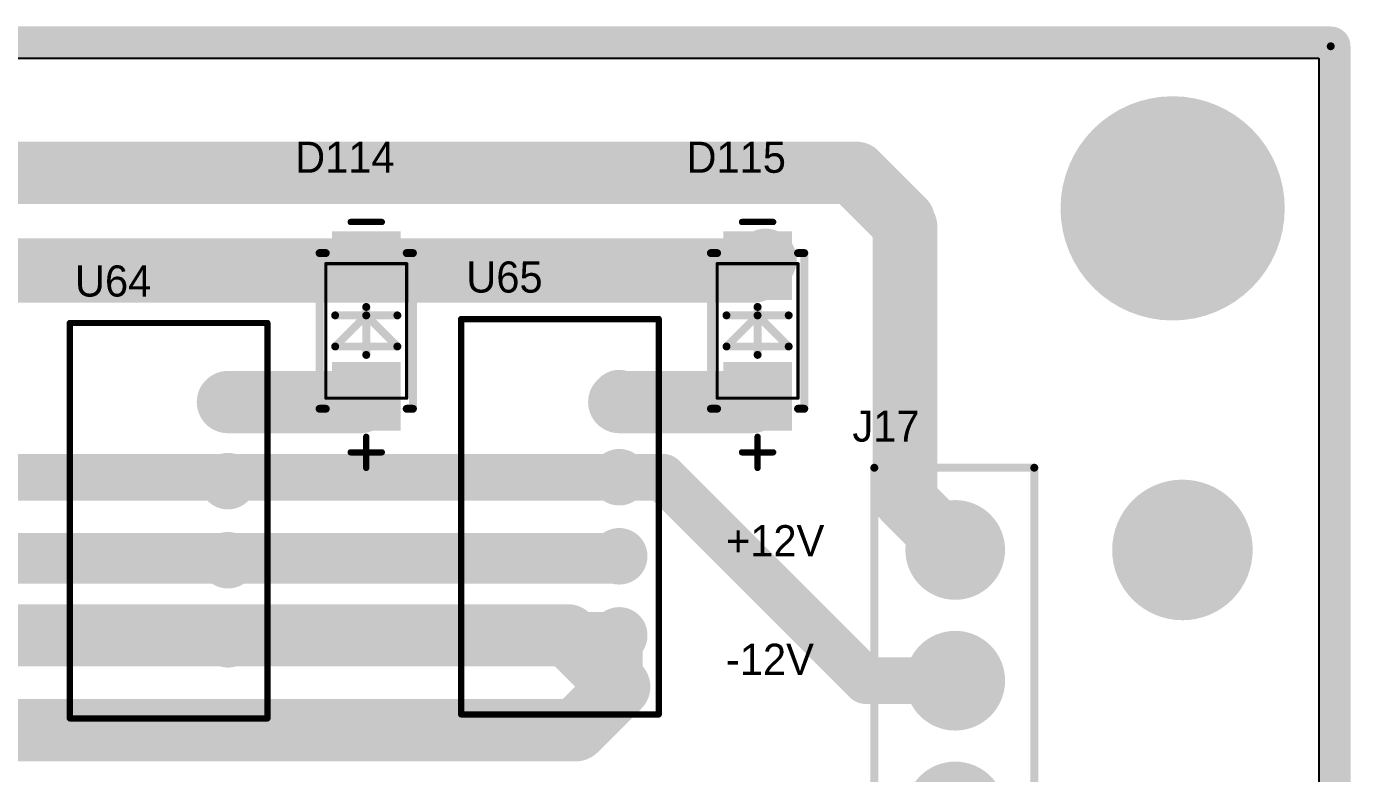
# Model space of a CAD drawing. Header units: millimetres. Extents: x 37 to 228, y -28 to 210.
# Drawn here: x 185.46 to 228, y 186.35 to 210.34 of the extents above; entities that cross this region are included whole.
import ezdxf

# ---------------------------------------------------------------- set-up
doc = ezdxf.new("R2010")
doc.units = ezdxf.units.MM
for name, color, linetype in [('BottomLayer', 5, 'Continuous'), ('BottomSolder', 6, 'Continuous'), ('InternalPlane1', 76, 'Continuous'), ('InternalPlane2', 16, 'Continuous'), ('KeepOutLayer', 6, 'Continuous'), ('Mechanical13', 56, 'Continuous'), ('Mechanical15', 56, 'Continuous'), ('MultiLayer', 9, 'Continuous'), ('TopLayer', 1, 'Continuous'), ('TopOverlay', 2, 'Continuous'), ('TopPaste', 8, 'Continuous'), ('TopSolder', 216, 'Continuous')]:
    doc.layers.add(name, color=color, linetype=linetype)

# ---------------------------------------------------------------- blocks, each defined once
blk = doc.blocks.new('LC_SMA_DO_214AC__S2_155')
at = {"layer": 'Mechanical13', "const_width": 0.1}
for points in [[(-2.16, 1.3), (2.16, 1.3)], [(-2.16, 1.3), (-2.16, -1.3)], [(2.16, 1.3), (2.16, -1.3)], [(-2.16, -1.3), (2.16, -1.3)]]:
    blk.add_lwpolyline(points, dxfattribs=at)
at = {"layer": 'Mechanical13', "const_width": 0.05}
for points in [[(-2.185, 1.3, 1), (-2.135, 1.3, 1)], [(-2.185, 1.3, 1), (-2.135, 1.3, 1)], [(2.135, 1.3, 1), (2.185, 1.3, 1)], [(2.135, 1.3, 1), (2.185, 1.3, 1)], [(-2.185, -1.3, 1), (-2.135, -1.3, 1)], [(-2.185, -1.3, 1), (-2.135, -1.3, 1)], [(2.135, -1.3, 1), (2.185, -1.3, 1)], [(2.135, -1.3, 1), (2.185, -1.3, 1)]]:
    blk.add_lwpolyline(points, format="xyb", close=True, dxfattribs=at)
at = {"layer": 'Mechanical15', "const_width": 0.203}
for points in [[(-3.9, 0.5), (-3.9, -0.5)], [(3.5, 0.5), (3.5, -0.5)], [(-4.4, 0), (-3.4, 0)]]:
    blk.add_lwpolyline(points, dxfattribs=at)
at = {"layer": 'Mechanical15', "const_width": 0.102}
for points in [[(-3.951, 0.5, 1), (-3.849, 0.5, 1)], [(3.449, 0.5, 1), (3.551, 0.5, 1)], [(-4.451, 0, 1), (-4.349, 0, 1)], [(-3.451, 0, 1), (-3.349, 0, 1)], [(-3.951, -0.5, 1), (-3.849, -0.5, 1)], [(3.449, -0.5, 1), (3.551, -0.5, 1)]]:
    blk.add_lwpolyline(points, format="xyb", close=True, dxfattribs=at)
at = {"layer": 'TopLayer'}
for points in [[(-1.1, -1), (-1.1, 1), (-3.1, -1), (-3.1, 1)], [(3.1, -1), (3.1, 1), (1.1, -1), (1.1, 1)]]:
    blk.add_solid(points, dxfattribs=at)
at = {"layer": 'TopOverlay', "const_width": 0.254}
for points in [[(-2.5, 1.5), (-2.5, 1.3)], [(-2.5, 1.5), (2.5, 1.5)], [(2.5, 1.5), (2.5, 1.3)], [(-0.5, 1), (0.5, 0)], [(-0.5, 1), (-0.5, -1)], [(0.5, 1), (0.5, -1)], [(-0.77, 0), (0.77, 0)], [(0.5, 0), (-0.5, -1)], [(-2.5, -1.3), (-2.5, -1.5)], [(2.5, -1.3), (2.5, -1.5)], [(-2.5, -1.5), (2.5, -1.5)]]:
    blk.add_lwpolyline(points, dxfattribs=at)
at = {"layer": 'TopOverlay', "const_width": 0.127}
for points in [[(-2.564, 1.5, 1), (-2.437, 1.5, 1)], [(-2.564, 1.5, 1), (-2.437, 1.5, 1)], [(-2.564, 1.3, 1), (-2.437, 1.3, 1)], [(2.437, 1.5, 1), (2.564, 1.5, 1)], [(2.437, 1.5, 1), (2.564, 1.5, 1)], [(2.437, 1.3, 1), (2.564, 1.3, 1)], [(-0.563, 1, 1), (-0.436, 1, 1)], [(-0.563, 1, 1), (-0.436, 1, 1)], [(0.436, 1, 1), (0.563, 1, 1)], [(-0.834, 0, 1), (-0.707, 0, 1)], [(0.436, 0, 1), (0.563, 0, 1)], [(0.436, 0, 1), (0.563, 0, 1)], [(0.707, 0, 1), (0.834, 0, 1)], [(-2.564, -1.3, 1), (-2.437, -1.3, 1)], [(-0.563, -1, 1), (-0.436, -1, 1)], [(-0.563, -1, 1), (-0.436, -1, 1)], [(0.436, -1, 1), (0.563, -1, 1)], [(2.437, -1.3, 1), (2.564, -1.3, 1)], [(-2.564, -1.5, 1), (-2.437, -1.5, 1)], [(-2.564, -1.5, 1), (-2.437, -1.5, 1)], [(2.437, -1.5, 1), (2.564, -1.5, 1)], [(2.437, -1.5, 1), (2.564, -1.5, 1)]]:
    blk.add_lwpolyline(points, format="xyb", close=True, dxfattribs=at)
at = {"layer": 'TopPaste'}
for points in [[(-1.1, -1), (-1.1, 1), (-3.1, -1), (-3.1, 1)], [(3.1, -1), (3.1, 1), (1.1, -1), (1.1, 1)]]:
    blk.add_solid(points, dxfattribs=at)
at = {"layer": 'TopSolder'}
for points in [[(-0.998, -1.102), (-0.998, 1.102), (-3.202, -1.102), (-3.202, 1.102)], [(3.202, -1.102), (3.202, 1.102), (0.998, -1.102), (0.998, 1.102)]]:
    blk.add_solid(points, dxfattribs=at)
blk = doc.blocks.new('LC_SMA_DO_214AC__S2_156')
at = {"layer": 'Mechanical13', "const_width": 0.1}
for points in [[(-2.16, 1.3), (2.16, 1.3)], [(-2.16, 1.3), (-2.16, -1.3)], [(2.16, 1.3), (2.16, -1.3)], [(-2.16, -1.3), (2.16, -1.3)]]:
    blk.add_lwpolyline(points, dxfattribs=at)
at = {"layer": 'Mechanical13', "const_width": 0.05}
for points in [[(-2.185, 1.3, 1), (-2.135, 1.3, 1)], [(-2.185, 1.3, 1), (-2.135, 1.3, 1)], [(2.135, 1.3, 1), (2.185, 1.3, 1)], [(2.135, 1.3, 1), (2.185, 1.3, 1)], [(-2.185, -1.3, 1), (-2.135, -1.3, 1)], [(-2.185, -1.3, 1), (-2.135, -1.3, 1)], [(2.135, -1.3, 1), (2.185, -1.3, 1)], [(2.135, -1.3, 1), (2.185, -1.3, 1)]]:
    blk.add_lwpolyline(points, format="xyb", close=True, dxfattribs=at)
at = {"layer": 'Mechanical15', "const_width": 0.203}
for points in [[(-3.9, 0.5), (-3.9, -0.5)], [(3.5, 0.5), (3.5, -0.5)], [(-4.4, 0), (-3.4, 0)]]:
    blk.add_lwpolyline(points, dxfattribs=at)
at = {"layer": 'Mechanical15', "const_width": 0.102}
for points in [[(-3.951, 0.5, 1), (-3.849, 0.5, 1)], [(3.449, 0.5, 1), (3.551, 0.5, 1)], [(-4.451, 0, 1), (-4.349, 0, 1)], [(-3.451, 0, 1), (-3.349, 0, 1)], [(-3.951, -0.5, 1), (-3.849, -0.5, 1)], [(3.449, -0.5, 1), (3.551, -0.5, 1)]]:
    blk.add_lwpolyline(points, format="xyb", close=True, dxfattribs=at)
at = {"layer": 'TopLayer'}
for points in [[(-1.1, -1), (-1.1, 1), (-3.1, -1), (-3.1, 1)], [(3.1, -1), (3.1, 1), (1.1, -1), (1.1, 1)]]:
    blk.add_solid(points, dxfattribs=at)
at = {"layer": 'TopOverlay', "const_width": 0.254}
for points in [[(-2.5, 1.5), (-2.5, 1.3)], [(-2.5, 1.5), (2.5, 1.5)], [(2.5, 1.5), (2.5, 1.3)], [(-0.5, 1), (0.5, 0)], [(-0.5, 1), (-0.5, -1)], [(0.5, 1), (0.5, -1)], [(-0.77, 0), (0.77, 0)], [(0.5, 0), (-0.5, -1)], [(-2.5, -1.3), (-2.5, -1.5)], [(2.5, -1.3), (2.5, -1.5)], [(-2.5, -1.5), (2.5, -1.5)]]:
    blk.add_lwpolyline(points, dxfattribs=at)
at = {"layer": 'TopOverlay', "const_width": 0.127}
for points in [[(-2.564, 1.5, 1), (-2.437, 1.5, 1)], [(-2.564, 1.5, 1), (-2.437, 1.5, 1)], [(-2.564, 1.3, 1), (-2.437, 1.3, 1)], [(2.437, 1.5, 1), (2.564, 1.5, 1)], [(2.437, 1.5, 1), (2.564, 1.5, 1)], [(2.437, 1.3, 1), (2.564, 1.3, 1)], [(-0.563, 1, 1), (-0.436, 1, 1)], [(-0.563, 1, 1), (-0.436, 1, 1)], [(0.436, 1, 1), (0.563, 1, 1)], [(-0.834, 0, 1), (-0.707, 0, 1)], [(0.436, 0, 1), (0.563, 0, 1)], [(0.436, 0, 1), (0.563, 0, 1)], [(0.707, 0, 1), (0.834, 0, 1)], [(-2.564, -1.3, 1), (-2.437, -1.3, 1)], [(-0.563, -1, 1), (-0.436, -1, 1)], [(-0.563, -1, 1), (-0.436, -1, 1)], [(0.436, -1, 1), (0.563, -1, 1)], [(2.437, -1.3, 1), (2.564, -1.3, 1)], [(-2.564, -1.5, 1), (-2.437, -1.5, 1)], [(-2.564, -1.5, 1), (-2.437, -1.5, 1)], [(2.437, -1.5, 1), (2.564, -1.5, 1)], [(2.437, -1.5, 1), (2.564, -1.5, 1)]]:
    blk.add_lwpolyline(points, format="xyb", close=True, dxfattribs=at)
at = {"layer": 'TopPaste'}
for points in [[(-1.1, -1), (-1.1, 1), (-3.1, -1), (-3.1, 1)], [(3.1, -1), (3.1, 1), (1.1, -1), (1.1, 1)]]:
    blk.add_solid(points, dxfattribs=at)
at = {"layer": 'TopSolder'}
for points in [[(-0.998, -1.102), (-0.998, 1.102), (-3.202, -1.102), (-3.202, 1.102)], [(3.202, -1.102), (3.202, 1.102), (0.998, -1.102), (0.998, 1.102)]]:
    blk.add_solid(points, dxfattribs=at)
blk = doc.blocks.new('CON_1X4_4_2___L____2_158')
at = {"layer": 'BottomLayer'}
for points, const_width in [([(-6.935, 7.3, 1), (-5.665, 7.3, 1)], 1.27), ([(5.665, 7.3, 1), (6.935, 7.3, 1)], 1.27), ([(-7.05, 0, 1), (-5.55, 0, 1)], 1.5), ([(-2.85, 0, 1), (-1.35, 0, 1)], 1.5), ([(1.35, 0, 1), (2.85, 0, 1)], 1.5), ([(5.55, 0, 1), (7.05, 0, 1)], 1.5)]:
    blk.add_lwpolyline(points, format="xyb", close=True, dxfattribs=dict(at, const_width=const_width))
at = {"layer": 'BottomSolder'}
for points, const_width in [([(-6.986, 7.3, 1), (-5.614, 7.3, 1)], 1.372), ([(5.614, 7.3, 1), (6.986, 7.3, 1)], 1.372), ([(-7.101, 0, 1), (-5.499, 0, 1)], 1.602), ([(-2.901, 0, 1), (-1.299, 0, 1)], 1.602), ([(1.299, 0, 1), (2.901, 0, 1)], 1.602), ([(5.499, 0, 1), (7.101, 0, 1)], 1.602)]:
    blk.add_lwpolyline(points, format="xyb", close=True, dxfattribs=dict(at, const_width=const_width))
at = {"layer": 'InternalPlane1'}
for points, const_width in [([(-7.429, 7.3, 1), (-5.171, 7.3, 1)], 2.258), ([(5.171, 7.3, 1), (7.429, 7.3, 1)], 2.258), ([(-7.054, 0, 1), (-5.546, 0, 1)], 1.508), ([(-2.854, 0, 1), (-1.346, 0, 1)], 1.508), ([(1.346, 0, 1), (2.854, 0, 1)], 1.508), ([(5.546, 0, 1), (7.054, 0, 1)], 1.508)]:
    blk.add_lwpolyline(points, format="xyb", close=True, dxfattribs=dict(at, const_width=const_width))
at = {"layer": 'InternalPlane2'}
for points, const_width in [([(-7.429, 7.3, 1), (-5.171, 7.3, 1)], 2.258), ([(5.171, 7.3, 1), (7.429, 7.3, 1)], 2.258), ([(-7.054, 0, 1), (-5.546, 0, 1)], 1.508), ([(-2.854, 0, 1), (-1.346, 0, 1)], 1.508), ([(1.346, 0, 1), (2.854, 0, 1)], 1.508), ([(5.546, 0, 1), (7.054, 0, 1)], 1.508)]:
    blk.add_lwpolyline(points, format="xyb", close=True, dxfattribs=dict(at, const_width=const_width))
at = {"layer": 'MultiLayer'}
for points, const_width in [([(-6.935, 7.3, 1), (-5.665, 7.3, 1)], 1.27), ([(5.665, 7.3, 1), (6.935, 7.3, 1)], 1.27), ([(-7.05, 0, 1), (-5.55, 0, 1)], 1.5), ([(-2.85, 0, 1), (-1.35, 0, 1)], 1.5), ([(1.35, 0, 1), (2.85, 0, 1)], 1.5), ([(5.55, 0, 1), (7.05, 0, 1)], 1.5)]:
    blk.add_lwpolyline(points, format="xyb", close=True, dxfattribs=dict(at, const_width=const_width))
at = {"layer": 'TopLayer'}
for points, const_width in [([(-6.935, 7.3, 1), (-5.665, 7.3, 1)], 1.27), ([(5.665, 7.3, 1), (6.935, 7.3, 1)], 1.27), ([(-7.05, 0, 1), (-5.55, 0, 1)], 1.5), ([(-2.85, 0, 1), (-1.35, 0, 1)], 1.5), ([(1.35, 0, 1), (2.85, 0, 1)], 1.5), ([(5.55, 0, 1), (7.05, 0, 1)], 1.5)]:
    blk.add_lwpolyline(points, format="xyb", close=True, dxfattribs=dict(at, const_width=const_width))
at = {"layer": 'TopOverlay', "const_width": 0.254}
for points in [[(8.84, 2.54), (-8.94, 2.54)], [(-8.94, -2.6), (-8.94, 2.54)], [(8.84, -2.6), (8.84, 2.54)], [(8.84, -2.6), (-8.94, -2.6)]]:
    blk.add_lwpolyline(points, dxfattribs=at)
at = {"layer": 'TopOverlay', "const_width": 0.127}
for points in [[(-9.004, 2.54, 1), (-8.877, 2.54, 1)], [(-9.004, 2.54, 1), (-8.877, 2.54, 1)], [(8.776, 2.54, 1), (8.903, 2.54, 1)], [(8.776, 2.54, 1), (8.903, 2.54, 1)], [(-9.004, -2.6, 1), (-8.877, -2.6, 1)], [(-9.004, -2.6, 1), (-8.877, -2.6, 1)], [(8.776, -2.6, 1), (8.903, -2.6, 1)], [(8.776, -2.6, 1), (8.903, -2.6, 1)]]:
    blk.add_lwpolyline(points, format="xyb", close=True, dxfattribs=at)
at = {"layer": 'TopSolder'}
for points, const_width in [([(-6.986, 7.3, 1), (-5.614, 7.3, 1)], 1.372), ([(5.614, 7.3, 1), (6.986, 7.3, 1)], 1.372), ([(-7.101, 0, 1), (-5.499, 0, 1)], 1.602), ([(-2.901, 0, 1), (-1.299, 0, 1)], 1.602), ([(1.299, 0, 1), (2.901, 0, 1)], 1.602), ([(5.499, 0, 1), (7.101, 0, 1)], 1.602)]:
    blk.add_lwpolyline(points, format="xyb", close=True, dxfattribs=dict(at, const_width=const_width))
blk = doc.blocks.new('DC_DC_0_25_1W_163')
at = {"layer": 'BottomLayer', "const_width": 0.75}
for points in [[(-4.185, 0, 1), (-3.435, 0, 1)], [(-1.645, 0, 1), (-0.895, 0, 1)], [(0.895, 0, 1), (1.645, 0, 1)], [(3.435, 0, 1), (4.185, 0, 1)]]:
    blk.add_lwpolyline(points, format="xyb", close=True, dxfattribs=at)
at = {"layer": 'BottomSolder', "const_width": 0.852}
for points in [[(-4.236, 0, 1), (-3.384, 0, 1)], [(-1.696, 0, 1), (-0.844, 0, 1)], [(0.844, 0, 1), (1.696, 0, 1)], [(3.384, 0, 1), (4.236, 0, 1)]]:
    blk.add_lwpolyline(points, format="xyb", close=True, dxfattribs=at)
at = {"layer": 'InternalPlane1', "const_width": 0.908}
for points in [[(-4.264, 0, 1), (-3.356, 0, 1)], [(-1.724, 0, 1), (-0.816, 0, 1)], [(0.816, 0, 1), (1.724, 0, 1)], [(3.356, 0, 1), (4.264, 0, 1)]]:
    blk.add_lwpolyline(points, format="xyb", close=True, dxfattribs=at)
at = {"layer": 'InternalPlane2', "const_width": 0.908}
for points in [[(-4.264, 0, 1), (-3.356, 0, 1)], [(-1.724, 0, 1), (-0.816, 0, 1)], [(0.816, 0, 1), (1.724, 0, 1)], [(3.356, 0, 1), (4.264, 0, 1)]]:
    blk.add_lwpolyline(points, format="xyb", close=True, dxfattribs=at)
at = {"layer": 'MultiLayer', "const_width": 0.75}
for points in [[(-4.185, 0, 1), (-3.435, 0, 1)], [(-1.645, 0, 1), (-0.895, 0, 1)], [(0.895, 0, 1), (1.645, 0, 1)], [(3.435, 0, 1), (4.185, 0, 1)]]:
    blk.add_lwpolyline(points, format="xyb", close=True, dxfattribs=at)
at = {"layer": 'TopLayer', "const_width": 0.75}
for points in [[(-4.185, 0, 1), (-3.435, 0, 1)], [(-1.645, 0, 1), (-0.895, 0, 1)], [(0.895, 0, 1), (1.645, 0, 1)], [(3.435, 0, 1), (4.185, 0, 1)]]:
    blk.add_lwpolyline(points, format="xyb", close=True, dxfattribs=at)
at = {"layer": 'TopOverlay', "const_width": 0.2}
for points in [[(-6.35, -5.08), (-6.35, 1.27)], [(6.35, 1.27), (-6.35, 1.27)], [(6.35, -5.08), (6.35, 1.27)], [(6.35, -5.08), (-6.35, -5.08)]]:
    blk.add_lwpolyline(points, dxfattribs=at)
at = {"layer": 'TopOverlay', "const_width": 0.1}
for points in [[(-6.4, 1.27, 1), (-6.3, 1.27, 1)], [(-6.4, 1.27, 1), (-6.3, 1.27, 1)], [(6.3, 1.27, 1), (6.4, 1.27, 1)], [(6.3, 1.27, 1), (6.4, 1.27, 1)], [(-6.4, -5.08, 1), (-6.3, -5.08, 1)], [(-6.4, -5.08, 1), (-6.3, -5.08, 1)], [(6.3, -5.08, 1), (6.4, -5.08, 1)], [(6.3, -5.08, 1), (6.4, -5.08, 1)]]:
    blk.add_lwpolyline(points, format="xyb", close=True, dxfattribs=at)
at = {"layer": 'TopSolder', "const_width": 0.852}
for points in [[(-4.236, 0, 1), (-3.384, 0, 1)], [(-1.696, 0, 1), (-0.844, 0, 1)], [(0.844, 0, 1), (1.696, 0, 1)], [(3.384, 0, 1), (4.236, 0, 1)]]:
    blk.add_lwpolyline(points, format="xyb", close=True, dxfattribs=at)
blk = doc.blocks.new('DC_DC_0_25_1W_164')
at = {"layer": 'BottomLayer', "const_width": 0.75}
for points in [[(-4.185, 0, 1), (-3.435, 0, 1)], [(-1.645, 0, 1), (-0.895, 0, 1)], [(0.895, 0, 1), (1.645, 0, 1)], [(3.435, 0, 1), (4.185, 0, 1)]]:
    blk.add_lwpolyline(points, format="xyb", close=True, dxfattribs=at)
at = {"layer": 'BottomSolder', "const_width": 0.852}
for points in [[(-4.236, 0, 1), (-3.384, 0, 1)], [(-1.696, 0, 1), (-0.844, 0, 1)], [(0.844, 0, 1), (1.696, 0, 1)], [(3.384, 0, 1), (4.236, 0, 1)]]:
    blk.add_lwpolyline(points, format="xyb", close=True, dxfattribs=at)
at = {"layer": 'InternalPlane1', "const_width": 0.908}
for points in [[(-4.264, 0, 1), (-3.356, 0, 1)], [(-1.724, 0, 1), (-0.816, 0, 1)], [(0.816, 0, 1), (1.724, 0, 1)], [(3.356, 0, 1), (4.264, 0, 1)]]:
    blk.add_lwpolyline(points, format="xyb", close=True, dxfattribs=at)
at = {"layer": 'InternalPlane2', "const_width": 0.908}
for points in [[(-4.264, 0, 1), (-3.356, 0, 1)], [(-1.724, 0, 1), (-0.816, 0, 1)], [(0.816, 0, 1), (1.724, 0, 1)], [(3.356, 0, 1), (4.264, 0, 1)]]:
    blk.add_lwpolyline(points, format="xyb", close=True, dxfattribs=at)
at = {"layer": 'MultiLayer', "const_width": 0.75}
for points in [[(-4.185, 0, 1), (-3.435, 0, 1)], [(-1.645, 0, 1), (-0.895, 0, 1)], [(0.895, 0, 1), (1.645, 0, 1)], [(3.435, 0, 1), (4.185, 0, 1)]]:
    blk.add_lwpolyline(points, format="xyb", close=True, dxfattribs=at)
at = {"layer": 'TopLayer', "const_width": 0.75}
for points in [[(-4.185, 0, 1), (-3.435, 0, 1)], [(-1.645, 0, 1), (-0.895, 0, 1)], [(0.895, 0, 1), (1.645, 0, 1)], [(3.435, 0, 1), (4.185, 0, 1)]]:
    blk.add_lwpolyline(points, format="xyb", close=True, dxfattribs=at)
at = {"layer": 'TopOverlay', "const_width": 0.2}
for points in [[(-6.35, -5.08), (-6.35, 1.27)], [(6.35, 1.27), (-6.35, 1.27)], [(6.35, -5.08), (6.35, 1.27)], [(6.35, -5.08), (-6.35, -5.08)]]:
    blk.add_lwpolyline(points, dxfattribs=at)
at = {"layer": 'TopOverlay', "const_width": 0.1}
for points in [[(-6.4, 1.27, 1), (-6.3, 1.27, 1)], [(-6.4, 1.27, 1), (-6.3, 1.27, 1)], [(6.3, 1.27, 1), (6.4, 1.27, 1)], [(6.3, 1.27, 1), (6.4, 1.27, 1)], [(-6.4, -5.08, 1), (-6.3, -5.08, 1)], [(-6.4, -5.08, 1), (-6.3, -5.08, 1)], [(6.3, -5.08, 1), (6.4, -5.08, 1)], [(6.3, -5.08, 1), (6.4, -5.08, 1)]]:
    blk.add_lwpolyline(points, format="xyb", close=True, dxfattribs=at)
at = {"layer": 'TopSolder', "const_width": 0.852}
for points in [[(-4.236, 0, 1), (-3.384, 0, 1)], [(-1.696, 0, 1), (-0.844, 0, 1)], [(0.844, 0, 1), (1.696, 0, 1)], [(3.384, 0, 1), (4.236, 0, 1)]]:
    blk.add_lwpolyline(points, format="xyb", close=True, dxfattribs=at)

msp = doc.modelspace()

# ---------------------------------------------------------------- linework, layer by layer
at = {"layer": 'BottomLayer'}
for points, const_width in [([(220.53, 204.5, 1), (224.03, 204.5, 1)], 3.5), ([(211.493, 205.643, 1), (212.493, 205.643, 1)], 1), ([(211.493, 205.643, 1), (212.493, 205.643, 1)], 1), ([(213.221, 203.915, 1), (214.221, 203.915, 1)], 1), ([(213.221, 203.915, 1), (214.221, 203.915, 1)], 1), ([(208.699, 202.849, 1), (209.699, 202.849, 1)], 1), ([(205.014, 202.595, 1), (205.764, 202.595, 1)], 0.75), ([(208.318, 202.468, 1), (209.318, 202.468, 1)], 1), ([(208.318, 202.468, 1), (209.318, 202.468, 1)], 1), ([(192.695, 202.468, 1), (193.445, 202.468, 1)], 0.75), ([(205.522, 195.864, 1), (206.272, 195.864, 1)], 0.75), ([(205.522, 195.864, 1), (206.272, 195.864, 1)], 0.75), ([(213.221, 195.102, 1), (214.221, 195.102, 1)], 1), ([(213.221, 195.102, 1), (214.221, 195.102, 1)], 1), ([(214.795, 193.528, 1), (215.795, 193.528, 1)], 1), ([(191.552, 193.197, 1), (192.302, 193.197, 1)], 0.75), ([(191.552, 193.197, 1), (192.302, 193.197, 1)], 0.75), ([(204.125, 193.197, 1), (204.875, 193.197, 1)], 0.75), ([(202.349, 190.784, 1), (203.349, 190.784, 1)], 1), ([(202.349, 190.784, 1), (203.349, 190.784, 1)], 1), ([(204, 189.133, 1), (205, 189.133, 1)], 1), ([(204, 189.133, 1), (205, 189.133, 1)], 1), ([(212.058, 189.328, 1), (212.808, 189.328, 1)], 0.75), ([(212.058, 189.328, 1), (212.808, 189.328, 1)], 0.75), ([(214.92, 189.328, 1), (215.67, 189.328, 1)], 0.75), ([(202.603, 187.736, 1), (203.603, 187.736, 1)], 1), ([(202.603, 187.736, 1), (203.603, 187.736, 1)], 1)]:
    msp.add_lwpolyline(points, format="xyb", close=True, dxfattribs=dict(at, const_width=const_width))
for points, const_width in [([(143.286, 205.643), (211.993, 205.643)], 2), ([(211.993, 205.643), (213.721, 203.915)], 2), ([(213.721, 195.102), (213.721, 203.915)], 2), ([(208.818, 202.468), (209.199, 202.849)], 2), ([(143.667, 202.468), (208.818, 202.468)], 2), ([(153.7, 195.864), (205.897, 195.864)], 1.5), ([(205.897, 195.864), (212.433, 189.328)], 1.5), ([(213.721, 195.102), (215.295, 193.528)], 2), ([(179.1, 193.197), (191.927, 193.197)], 1.5), ([(191.927, 193.197), (204.5, 193.197)], 1.5), ([(153.7, 190.784), (202.849, 190.784)], 2), ([(202.849, 190.784), (204.5, 189.133)], 2), ([(203.103, 187.736), (204.5, 189.133)], 2), ([(212.433, 189.328), (215.295, 189.328)], 1.5), ([(132.11, 187.736), (203.103, 187.736)], 2)]:
    msp.add_lwpolyline(points, dxfattribs=dict(at, const_width=const_width))
at = {"layer": 'BottomSolder', "const_width": 3.602}
msp.add_lwpolyline([(220.479, 204.5, 1), (224.081, 204.5, 1)], format="xyb", close=True, dxfattribs=at)
at = {"layer": 'InternalPlane1'}
for p, q in [((47.403, 209.324), (226.977, 209.324)), ((226.977, 209.324), (226.977, 178.178))]:
    msp.add_line(p, q, dxfattribs=at)
at = {"layer": 'InternalPlane1', "const_width": 1.016}
for points in [[(47.02, 209.834), (227.36, 209.834)], [(227.487, 67.34), (227.487, 209.707)]]:
    msp.add_lwpolyline(points, dxfattribs=at)
at = {"layer": 'InternalPlane1'}
for points, const_width in [([(227.106, 209.834, 1), (227.614, 209.834, 1)], 0.508), ([(227.106, 209.834, 1), (227.614, 209.834, 1)], 0.508), ([(227.233, 209.707, 1), (227.741, 209.707, 1)], 0.508), ([(227.233, 209.707, 1), (227.741, 209.707, 1)], 0.508), ([(221.151, 204.5, 1), (223.409, 204.5, 1)], 2.258), ([(192.616, 202.468, 1), (193.524, 202.468, 1)], 0.908), ([(204.935, 202.595, 1), (205.843, 202.595, 1)], 0.908)]:
    msp.add_lwpolyline(points, format="xyb", close=True, dxfattribs=dict(at, const_width=const_width))
at = {"layer": 'InternalPlane1', "const_width": 1.016}
msp.add_lwpolyline([(227.36, 209.834, -0.414214), (227.487, 209.707)], format="xyb", dxfattribs=at)
at = {"layer": 'InternalPlane2'}
for p, q in [((47.403, 209.324), (226.977, 209.324)), ((226.977, 209.324), (226.977, 178.178))]:
    msp.add_line(p, q, dxfattribs=at)
at = {"layer": 'InternalPlane2', "const_width": 1.016}
for points in [[(47.02, 209.834), (227.36, 209.834)], [(227.487, 67.34), (227.487, 209.707)]]:
    msp.add_lwpolyline(points, dxfattribs=at)
at = {"layer": 'InternalPlane2'}
for points, const_width in [([(227.106, 209.834, 1), (227.614, 209.834, 1)], 0.508), ([(227.106, 209.834, 1), (227.614, 209.834, 1)], 0.508), ([(227.233, 209.707, 1), (227.741, 209.707, 1)], 0.508), ([(227.233, 209.707, 1), (227.741, 209.707, 1)], 0.508), ([(221.151, 204.5, 1), (223.409, 204.5, 1)], 2.258), ([(192.616, 202.468, 1), (193.524, 202.468, 1)], 0.908), ([(204.935, 202.595, 1), (205.843, 202.595, 1)], 0.908)]:
    msp.add_lwpolyline(points, format="xyb", close=True, dxfattribs=dict(at, const_width=const_width))
at = {"layer": 'InternalPlane2', "const_width": 1.016}
msp.add_lwpolyline([(227.36, 209.834, -0.414214), (227.487, 209.707)], format="xyb", dxfattribs=at)
at = {"layer": 'KeepOutLayer', "const_width": 0.254}
for points in [[(47.02, 209.707), (227.36, 209.707)], [(227.36, 67.34), (227.36, 209.707)]]:
    msp.add_lwpolyline(points, dxfattribs=at)
at = {"layer": 'KeepOutLayer', "const_width": 0.127}
msp.add_lwpolyline([(227.296, 209.707, 1), (227.423, 209.707, 1)], format="xyb", close=True, dxfattribs=at)
msp.add_lwpolyline([(227.296, 209.707, 1), (227.423, 209.707, 1)], format="xyb", close=True, dxfattribs=at)
at = {"layer": 'MultiLayer'}
for points, const_width in [([(220.53, 204.5, 1), (224.03, 204.5, 1)], 3.5), ([(205.014, 202.595, 1), (205.764, 202.595, 1)], 0.75), ([(192.695, 202.468, 1), (193.445, 202.468, 1)], 0.75)]:
    msp.add_lwpolyline(points, format="xyb", close=True, dxfattribs=dict(at, const_width=const_width))
at = {"layer": 'TopLayer'}
for points, const_width in [([(220.53, 204.5, 1), (224.03, 204.5, 1)], 3.5), ([(211.62, 205.643, 1), (212.62, 205.643, 1)], 1), ([(211.62, 205.643, 1), (212.62, 205.643, 1)], 1), ([(213.144, 204.119, 1), (214.144, 204.119, 1)], 1), ([(213.144, 204.119, 1), (214.144, 204.119, 1)], 1), ([(205.014, 202.595, 1), (205.764, 202.595, 1)], 0.75), ([(208.318, 202.536, 1), (209.318, 202.536, 1)], 1), ([(208.318, 202.536, 1), (209.318, 202.536, 1)], 1), ([(208.445, 202.663, 1), (209.445, 202.663, 1)], 1), ([(192.695, 202.468, 1), (193.445, 202.468, 1)], 0.75), ([(191.427, 198.277, 1), (192.427, 198.277, 1)], 1), ([(195.686, 198.277, 1), (196.686, 198.277, 1)], 1), ([(195.686, 198.277, 1), (196.686, 198.277, 1)], 1), ([(195.872, 198.463, 1), (196.872, 198.463, 1)], 1), ([(204, 198.277, 1), (205, 198.277, 1)], 1), ([(208.259, 198.277, 1), (209.259, 198.277, 1)], 1), ([(208.259, 198.277, 1), (209.259, 198.277, 1)], 1), ([(208.445, 198.463, 1), (209.445, 198.463, 1)], 1), ([(205.522, 195.864, 1), (206.272, 195.864, 1)], 0.75), ([(205.522, 195.864, 1), (206.272, 195.864, 1)], 0.75), ([(213.144, 195.179, 1), (214.144, 195.179, 1)], 1), ([(213.144, 195.179, 1), (214.144, 195.179, 1)], 1), ([(214.795, 193.528, 1), (215.795, 193.528, 1)], 1), ([(203.998, 193.324, 1), (204.748, 193.324, 1)], 0.75), ([(204.123, 193.324, 1), (204.623, 193.324, 1)], 0.5), ([(204.25, 193.197, 1), (204.75, 193.197, 1)], 0.5), ([(203.998, 190.784, 1), (204.748, 190.784, 1)], 0.75), ([(203.998, 190.784, 1), (204.748, 190.784, 1)], 0.75), ([(204.125, 190.657, 1), (204.875, 190.657, 1)], 0.75), ([(204.125, 190.657, 1), (204.875, 190.657, 1)], 0.75), ([(204.125, 189.133, 1), (204.875, 189.133, 1)], 0.75), ([(204.125, 189.133, 1), (204.875, 189.133, 1)], 0.75), ([(212.058, 189.328, 1), (212.808, 189.328, 1)], 0.75), ([(212.058, 189.328, 1), (212.808, 189.328, 1)], 0.75), ([(214.92, 189.328, 1), (215.67, 189.328, 1)], 0.75), ([(202.982, 187.99, 1), (203.732, 187.99, 1)], 0.75), ([(202.982, 187.99, 1), (203.732, 187.99, 1)], 0.75)]:
    msp.add_lwpolyline(points, format="xyb", close=True, dxfattribs=dict(at, const_width=const_width))
for points, const_width in [([(143.286, 205.643), (212.12, 205.643)], 2), ([(212.12, 205.643), (213.644, 204.119)], 2), ([(213.644, 195.179), (213.644, 204.119)], 2), ([(183.545, 202.536), (208.818, 202.536)], 2), ([(208.818, 202.536), (208.945, 202.663)], 2), ([(191.927, 198.277), (196.186, 198.277)], 2), ([(196.186, 198.277), (196.372, 198.463)], 2), ([(204.5, 198.277), (208.759, 198.277)], 2), ([(208.759, 198.277), (208.945, 198.463)], 2), ([(153.7, 195.864), (205.897, 195.864)], 1.5), ([(205.897, 195.864), (212.433, 189.328)], 1.5), ([(213.644, 195.179), (215.295, 193.528)], 2), ([(153.7, 193.324), (204.373, 193.324)], 1.5), ([(204.373, 193.324), (204.5, 193.197)], 1), ([(153.7, 190.784), (204.373, 190.784)], 1.5), ([(204.373, 190.784), (204.5, 190.657)], 1.5), ([(204.5, 189.133), (204.5, 190.657)], 1.5), ([(203.357, 187.99), (204.5, 189.133)], 1.5), ([(212.433, 189.328), (215.295, 189.328)], 1.5), ([(131.983, 187.99), (203.357, 187.99)], 1.5)]:
    msp.add_lwpolyline(points, dxfattribs=dict(at, const_width=const_width))
at = {"layer": 'TopSolder', "const_width": 3.602}
msp.add_lwpolyline([(220.479, 204.5, 1), (224.081, 204.5, 1)], format="xyb", close=True, dxfattribs=at)

# ---------------------------------------------------------------- block references
for name, p, rotation in [('LC_SMA_DO_214AC__S2_155', (196.372, 200.563), 90), ('LC_SMA_DO_214AC__S2_156', (208.945, 200.563), 90), ('DC_DC_0_25_1W_163', (191.927, 194.467), 270), ('DC_DC_0_25_1W_164', (204.5, 194.594), 270), ('CON_1X4_4_2___L____2_158', (215.295, 187.228), 270)]:
    msp.add_blockref(name, p, dxfattribs=dict(rotation=rotation))

# ---------------------------------------------------------------- texts
at = {"layer": 'TopOverlay'}
for s, p in [('D114', (194.086, 205.643)), ('D115', (206.659, 205.643)), ('U64', (187.012, 201.668)), ('U65', (199.585, 201.795)), ('J17', (211.993, 197.007))]:
    msp.add_text(s, height=1, dxfattribs=at).set_placement(p)
for s, p in [('+12V', (207.929, 193.324)), ('-12V', (207.929, 189.514))]:
    msp.add_text(s, height=1, rotation=360, dxfattribs=at).set_placement(p)

doc.saveas('drawing.dxf')
